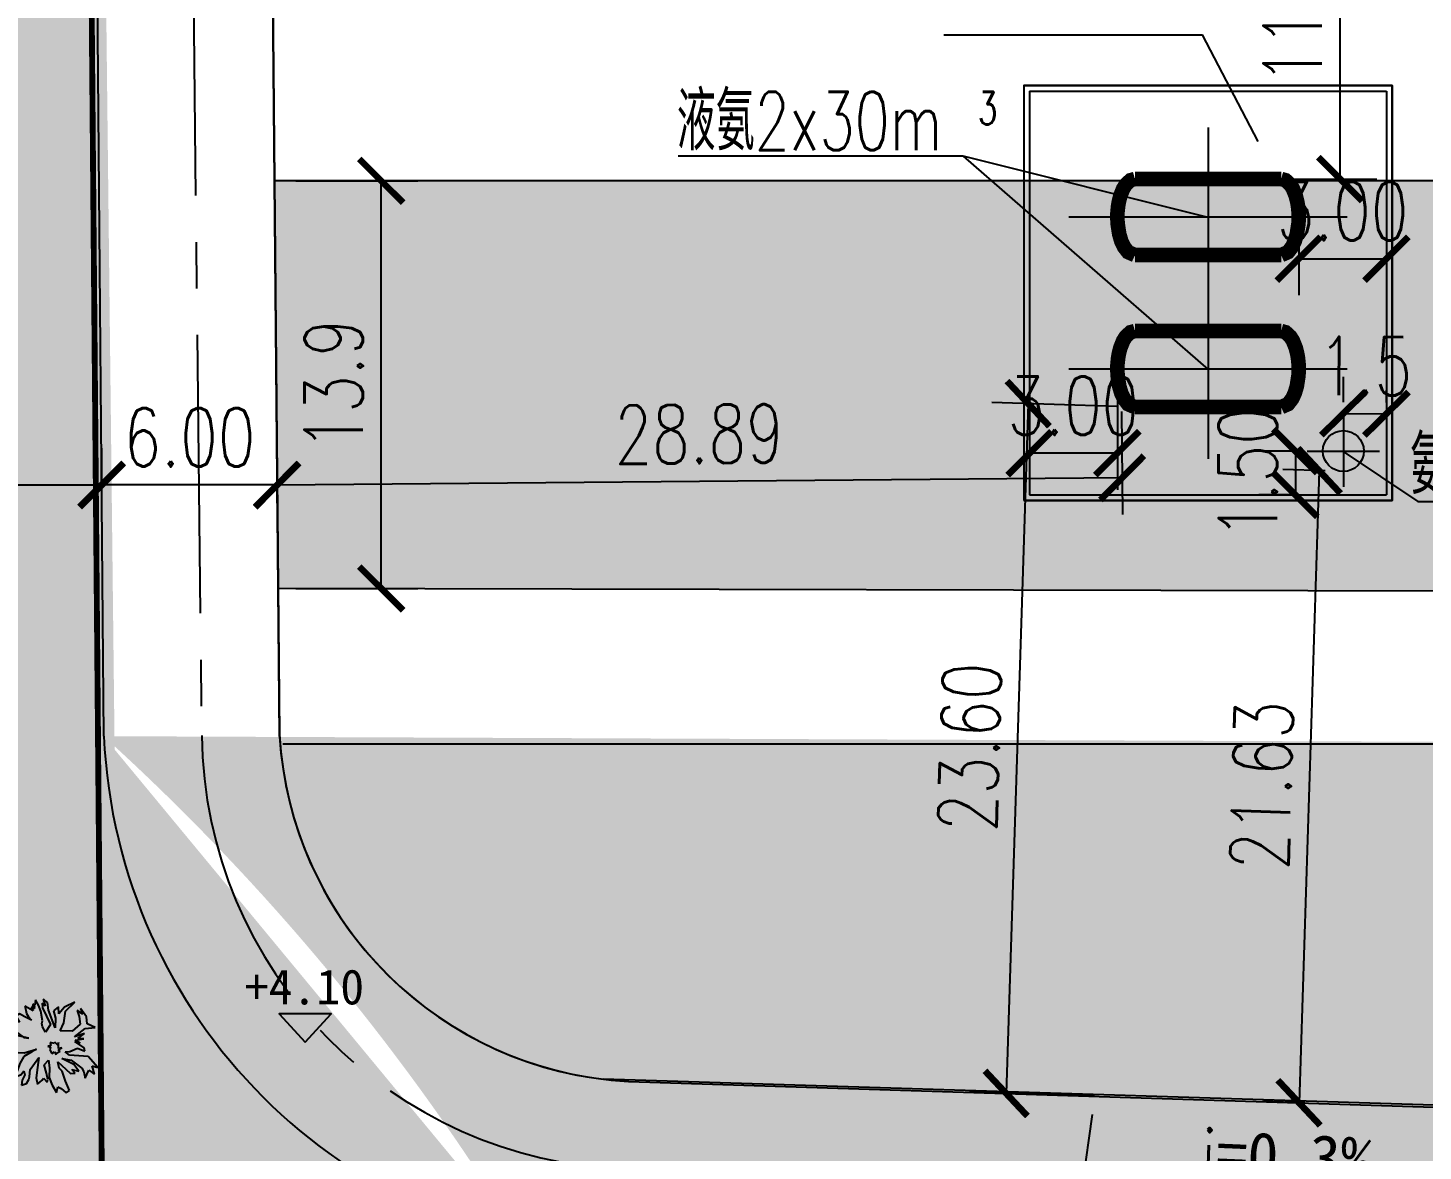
# Model space of a CAD drawing. Header units: millimetres. Extents: x 397874 to 6871063, y -8 to 5775840.
# Drawn here: x 429007.43 to 429055.12, y 2812743.51 to 2812781.92 of the extents above; entities that cross this region are included whole.
import ezdxf

# ---------------------------------------------------------------- set-up
doc = ezdxf.new("R2010")
doc.units = ezdxf.units.MM
doc.header["$LTSCALE"] = 1000
for name, pattern in [('CENTER2', [28.575, 19.05, -3.175, 3.175, -3.175]), ('CONTINOUS', [0]), ('DASH', [0.35, 0.25, -0.1])]:
    doc.linetypes.add(name, pattern=pattern)
for name, color, linetype in [('_TCH_MASK', 7, 'Continuous'), ('GRASST', 62, 'Continuous'), ('T1', 92, 'Continuous'), ('居民地线', 2, 'Continuous')]:
    doc.layers.add(name, color=color, linetype=linetype)
doc.styles.add('DIM', font='txt')
doc.styles.add('dxfs', font='txt.shx', dxfattribs={"width": 0.7, "bigfont": 'dxfs.shx'})
doc.styles.add('HZTXT', font='txt.shx', dxfattribs={"width": 0.75, "bigfont": 'hzdx.shx'})
doc.styles.get("Standard").update_dxf_attribs({"font": 'txt', "bigfont": 'hzdx.shx'})
doc.dimstyles.new('ISO-25', dxfattribs={"dimtxt": 2, "dimasz": 0.75, "dimexe": 1.25, "dimexo": 0.625, "dimtad": 1, "dimdec": 1, "dimdsep": 46, "dimtxsty": 'HZTXT', "dimblk": 'ARCHTICK', "dimcen": 2.5, "dimadec": 0, "dimazin": 0, "dimtfac": 1, "dimtdec": 1, "dimtmove": 0, "dimatfit": 3, "dimldrblk": 'ARCHTICK', "dimfxl": 1, "dimarcsym": 0})

# ---------------------------------------------------------------- blocks, each defined once
blk = doc.blocks.new('LV-5-1')
at = {"layer": 'T1', "color": 92, "linetype": 'Continuous'}
for p, q in [((-0.516, 1.342), (-0.547, 1.19)), ((-0.395, 1.25), (-0.516, 1.342)), ((-0.304, 1.098), (-0.395, 1.25)), ((-0.211, 1.372), (-0.242, 1.189)), ((-0.15, 1.311), (-0.211, 1.372)), ((0.062, 1.066), (-0.15, 1.311)), ((0.581, 1.248), (0.489, 1.156)), ((0.703, 1.247), (0.581, 1.248)), ((0.672, 1.034), (0.703, 1.247)), ((-0.731, 0.916), (-0.701, 0.733)), ((-0.548, 0.855), (-0.731, 0.916)), ((-0.305, 0.671), (-0.548, 0.855)), ((-0.547, 1.19), (-0.487, 1.068)), ((-0.487, 1.068), (-0.426, 1.007)), ((-0.426, 1.007), (-0.243, 0.884)), ((-0.182, 1.067), (-0.304, 1.098)), ((-0.243, 0.884), (-0.062, 0.487)), ((-0.242, 1.189), (-0.182, 1.067)), ((0.183, 0.852), (0.062, 1.066)), ((0.183, 0.578), (0.183, 0.852)), ((0.367, 0.943), (0.275, 0.791)), ((0.489, 1.156), (0.367, 0.943)), ((0.702, 0.973), (0.672, 1.034)), ((0.824, 1.064), (0.702, 0.973)), ((0.793, 0.698), (0.946, 1.003)), ((0.946, 1.094), (0.824, 1.064)), ((0.946, 1.003), (0.946, 1.094)), ((-1.22, 0.552), (-1.098, 0.43)), ((-0.976, 0.551), (-1.22, 0.552)), ((-1.098, 0.43), (-1.19, 0.369)), ((-0.732, 0.52), (-0.976, 0.551)), ((-0.671, 0.672), (-0.823, 0.642)), ((-0.823, 0.642), (-0.762, 0.581)), ((-0.762, 0.581), (-0.58, 0.52)), ((-0.489, 0.367), (-0.732, 0.52)), ((-0.701, 0.733), (-0.671, 0.672)), ((-0.58, 0.52), (-0.336, 0.458)), ((-0.336, 0.458), (-0.276, 0.275)), ((-0.062, 0.487), (-0.305, 0.671)), ((0.275, 0.791), (0.182, 0.426)), ((0.182, 0.426), (0.183, 0.578)), ((0.578, 0.455), (0.793, 0.698)), ((0.67, 0.577), (0.578, 0.455)), ((0.884, 0.667), (0.67, 0.577)), ((1.006, 0.698), (0.884, 0.667)), ((1.25, 0.697), (1.006, 0.698)), ((1.127, 0.453), (1.188, 0.545)), ((1.31, 0.453), (1.127, 0.453)), ((1.188, 0.545), (1.28, 0.636)), ((1.28, 0.636), (1.25, 0.697)), ((1.34, 0.453), (1.31, 0.453)), ((1.34, 0.331), (1.34, 0.453)), ((-1.19, 0.369), (-1.373, 0.309)), ((-1.373, 0.309), (-1.373, 0.187)), ((-1.373, 0.187), (-1.068, 0.155)), ((-1.068, 0.155), (-0.764, 0.093)), ((-0.764, 0.093), (-0.642, 0.123)), ((-0.459, 0.062), (-0.764, -0.029)), ((-0.642, 0.123), (-0.459, 0.062)), ((-0.276, 0.275), (-0.489, 0.367)), ((-0.246, 0), (-0.216, -0.03)), ((-0.154, 0), (-0.246, 0)), ((-0.154, 0.092), (-0.154, 0)), ((-0.032, 0.091), (-0.154, 0.092)), ((0.028, 0.03), (-0.032, 0.091)), ((0.09, 0.091), (0.028, 0.03)), ((0.059, -0.001), (0.09, 0.091)), ((1.004, 0.118), (1.187, 0.24)), ((1.126, 0.149), (1.004, 0.118)), ((1.248, 0.148), (1.126, 0.149)), ((1.187, 0.24), (1.34, 0.331)), ((1.217, -0.065), (1.461, 0.087)), ((1.339, 0.117), (1.248, 0.148)), ((1.461, 0.087), (1.339, 0.117)), ((-1.283, -0.393), (-1.132, -0.607)), ((-1.101, -0.454), (-1.283, -0.393)), ((-0.947, -0.089), (-1.009, -0.211)), ((-0.856, -0.181), (-1.009, -0.333)), ((-1.009, -0.211), (-0.856, -0.181)), ((-1.009, -0.333), (-0.765, -0.303)), ((-0.613, -0.303), (-0.979, -0.455)), ((-0.764, -0.029), (-0.947, -0.089)), ((-0.766, -0.791), (-0.46, -0.334)), ((-0.765, -0.303), (-0.429, -0.091)), ((-0.429, -0.091), (-0.613, -0.303)), ((-0.46, -0.334), (-0.308, -0.274)), ((-0.369, -0.396), (-0.4, -0.639)), ((-0.308, -0.274), (-0.369, -0.396)), ((-0.216, -0.03), (-0.216, -0.152)), ((-0.216, -0.152), (-0.155, -0.122)), ((-0.155, -0.122), (-0.155, -0.244)), ((-0.155, -0.244), (-0.124, -0.152)), ((-0.124, -0.152), (0.028, -0.244)), ((-0.033, -0.183), (0.089, -0.153)), ((0.028, -0.244), (-0.033, -0.183)), ((0.15, -0.031), (0.059, -0.001)), ((0.059, -0.123), (0.15, -0.031)), ((0.089, -0.153), (0.059, -0.123)), ((0.454, -0.368), (1.002, -0.461)), ((0.697, -0.521), (0.454, -0.368)), ((0.607, -0.307), (0.485, -0.063)), ((0.485, -0.063), (0.668, -0.063)), ((1.155, -0.339), (0.607, -0.307)), ((0.668, -0.063), (0.76, -0.094)), ((0.76, -0.094), (0.82, -0.155)), ((0.82, -0.155), (1.094, -0.248)), ((1.094, -0.248), (1.277, -0.279)), ((1.277, -0.401), (1.155, -0.339)), ((1.155, -0.431), (1.277, -0.401)), ((1.339, -0.065), (1.217, -0.065)), ((1.247, -0.126), (1.339, -0.065)), ((1.369, -0.127), (1.247, -0.126)), ((1.277, -0.279), (1.46, -0.279)), ((1.278, -0.157), (1.369, -0.127)), ((1.4, -0.157), (1.278, -0.157)), ((1.338, -0.187), (1.4, -0.157)), ((1.46, -0.279), (1.338, -0.187)), ((-1.132, -0.607), (-1.315, -0.697)), ((-1.315, -0.697), (-1.071, -0.759)), ((-1.071, -0.759), (-1.193, -0.881)), ((-1.193, -0.881), (-0.766, -0.791)), ((-0.979, -0.455), (-1.101, -0.454)), ((-0.4, -0.639), (-0.584, -0.791)), ((-0.584, -0.791), (-0.492, -0.822)), ((-0.492, -0.822), (-0.187, -0.67)), ((-0.187, -0.67), (-0.309, -0.792)), ((-0.309, -0.792), (-0.157, -0.701)), ((-0.157, -0.701), (-0.249, -0.945)), ((-0.249, -0.945), (-0.157, -0.792)), ((-0.157, -0.792), (-0.127, -1.036)), ((-0.127, -1.036), (-0.065, -0.732)), ((-0.065, -0.732), (-0.006, -1.128)), ((0.118, -0.763), (0.301, -0.459)), ((0.178, -1.068), (0.118, -0.763)), ((0.301, -0.459), (0.453, -0.672)), ((0.453, -0.672), (0.727, -0.887)), ((0.911, -0.582), (0.697, -0.521)), ((0.758, -0.673), (0.94, -0.765)), ((0.849, -0.917), (0.758, -0.673)), ((0.94, -0.765), (0.911, -0.582)), ((1.002, -0.461), (1.215, -0.553)), ((1.368, -0.492), (1.155, -0.431)), ((1.215, -0.553), (1.368, -0.492)), ((-0.006, -1.128), (-0.128, -1.402)), ((0.391, -1.16), (0.178, -1.068)), ((0.39, -1.282), (0.573, -1.191)), ((0.573, -1.191), (0.391, -1.16)), ((0.727, -0.887), (0.817, -1.253)), ((0.817, -1.253), (0.849, -0.917)), ((-0.128, -1.402), (0.086, -1.25)), ((0.086, -1.25), (0.268, -1.342)), ((0.268, -1.342), (0.573, -1.313)), ((0.573, -1.313), (0.39, -1.282))]:
    blk.add_line(p, q, dxfattribs=at)
at = {"layer": 'T1', "color": 92, "linetype": 'Continuous', "style": 'DIM', "flags": 1}
for tag in ['XVALUE', 'YVALUE']:
    blk.add_attdef(tag, (0.028, 0.03), '', height=0.00002, rotation=359.8254, dxfattribs=at)
blk = doc.blocks.new('_ArchTick')
at = {"color": 0, "linetype": 'ByBlock', "const_width": 0.15}
blk.add_lwpolyline([(-0.5, -0.5), (0.5, 0.5)], dxfattribs=at)
blk = doc.blocks.new('*D695')
at = {"color": 0, "linetype": 'CONTINOUS', "lineweight": -2, "transparency": 16777216}
for p, q in [((429050.873, 2812776.3), (429050.873, 2812772.78)), ((429053.872, 2812776.3), (429053.872, 2812772.78)), ((429050.873, 2812774.03), (429053.872, 2812774.03))]:
    blk.add_line(p, q, dxfattribs=at)
at = {"layer": 'Defpoints', "color": 0, "linetype": 'CONTINOUS', "transparency": 16777216}
for p in [(429050.873, 2812776.925), (429053.872, 2812776.925), (429053.872, 2812774.03)]:
    blk.add_point(p, dxfattribs=at)
at = {"color": 0, "linetype": 'CONTINOUS', "lineweight": -2, "transparency": 16777216, "xscale": 1.5, "yscale": 1.5, "zscale": 1.5, "rotation": 180}
blk.add_blockref('_ArchTick', (429050.873, 2812774.03), dxfattribs=at)
at = {"color": 0, "linetype": 'CONTINOUS', "lineweight": -2, "transparency": 16777216, "xscale": 1.5, "yscale": 1.5, "zscale": 1.5}
blk.add_blockref('_ArchTick', (429053.872, 2812774.03), dxfattribs=at)
at = {"color": 0, "linetype": 'CONTINOUS', "transparency": 16777216, "insert": (429052.372, 2812775.655), "char_height": 2, "attachment_point": 5, "style": 'HZTXT'}
blk.add_mtext('3.00', dxfattribs=at)
blk = doc.blocks.new('_None')
blk = doc.blocks.new('*D704')
at = {"color": 0, "linetype": 'CONTINOUS', "lineweight": -2, "transparency": 16777216}
for p, q in [((429041.672, 2812769.63), (429041.672, 2812766.128)), ((429044.673, 2812769.63), (429044.673, 2812766.128)), ((429044.673, 2812767.378), (429041.672, 2812767.378))]:
    blk.add_line(p, q, dxfattribs=at)
at = {"layer": 'Defpoints', "color": 0, "linetype": 'CONTINOUS', "transparency": 16777216}
for p in [(429041.672, 2812770.255), (429044.673, 2812770.255), (429041.672, 2812767.378)]:
    blk.add_point(p, dxfattribs=at)
at = {"color": 0, "linetype": 'CONTINOUS', "lineweight": -2, "transparency": 16777216, "xscale": 1.5, "yscale": 1.5, "zscale": 1.5, "rotation": 180}
blk.add_blockref('_ArchTick', (429041.672, 2812767.378), dxfattribs=at)
at = {"color": 0, "linetype": 'CONTINOUS', "lineweight": -2, "transparency": 16777216, "xscale": 1.5, "yscale": 1.5, "zscale": 1.5}
blk.add_blockref('_ArchTick', (429044.673, 2812767.378), dxfattribs=at)
at = {"color": 0, "linetype": 'CONTINOUS', "transparency": 16777216, "insert": (429043.172, 2812769.003), "char_height": 2, "attachment_point": 5, "style": 'HZTXT'}
blk.add_mtext('3.00', dxfattribs=at)
blk = doc.blocks.new('*D662')
at = {"color": 0, "linetype": 'CONTINOUS', "lineweight": -2, "transparency": 16777216}
for p, q in [((429049.43, 2812787.754), (429053.543, 2812787.754)), ((429052.293, 2812776.755), (429052.293, 2812787.754)), ((429049.43, 2812776.755), (429053.543, 2812776.755))]:
    blk.add_line(p, q, dxfattribs=at)
at = {"layer": 'Defpoints', "color": 0, "linetype": 'CONTINOUS', "transparency": 16777216}
for p in [(429048.805, 2812787.754), (429052.293, 2812787.754), (429048.805, 2812776.755)]:
    blk.add_point(p, dxfattribs=at)
at = {"color": 0, "linetype": 'CONTINOUS', "lineweight": -2, "transparency": 16777216, "xscale": 1.5, "yscale": 1.5, "zscale": 1.5}
for p, rotation in [((429052.293, 2812787.754), 90), ((429052.293, 2812776.755), 270)]:
    blk.add_blockref('_ArchTick', p, dxfattribs=dict(at, rotation=rotation))
at = {"color": 0, "linetype": 'CONTINOUS', "transparency": 16777216, "insert": (429050.668, 2812782.254), "char_height": 2, "attachment_point": 5, "rotation": 90, "style": 'HZTXT'}
blk.add_mtext('11.0', dxfattribs=at)
blk = doc.blocks.new('*D668')
at = {"color": 0, "linetype": 'CONTINOUS', "lineweight": -2, "transparency": 16777216}
for p, q in [((429009.957, 2812765.67), (429009.957, 2812767.545)), ((429015.957, 2812765.67), (429015.957, 2812767.545)), ((429015.957, 2812766.295), (429009.957, 2812766.295))]:
    blk.add_line(p, q, dxfattribs=at)
at = {"layer": 'Defpoints', "color": 0, "linetype": 'CONTINOUS', "transparency": 16777216}
for p in [(429009.957, 2812766.295), (429009.957, 2812765.045), (429015.957, 2812765.045)]:
    blk.add_point(p, dxfattribs=at)
at = {"color": 0, "linetype": 'CONTINOUS', "lineweight": -2, "transparency": 16777216, "xscale": 1.5, "yscale": 1.5, "zscale": 1.5, "rotation": 180}
blk.add_blockref('_ArchTick', (429009.957, 2812766.295), dxfattribs=at)
at = {"color": 0, "linetype": 'CONTINOUS', "lineweight": -2, "transparency": 16777216, "xscale": 1.5, "yscale": 1.5, "zscale": 1.5}
blk.add_blockref('_ArchTick', (429015.957, 2812766.295), dxfattribs=at)
at = {"color": 0, "linetype": 'CONTINOUS', "transparency": 16777216, "insert": (429012.957, 2812767.92), "char_height": 2, "attachment_point": 5, "style": 'HZTXT'}
blk.add_mtext('6.00', dxfattribs=at)
blk = doc.blocks.new('*D669')
at = {"color": 0, "linetype": 'CONTINOUS', "lineweight": -2, "transparency": 16777216}
for p, q in [((428994.453, 2812766.299), (428994.453, 2812767.535)), ((429009.951, 2812766.294), (429009.952, 2812767.531)), ((429009.951, 2812766.281), (428994.453, 2812766.285))]:
    blk.add_line(p, q, dxfattribs=at)
at = {"layer": 'Defpoints', "color": 0, "linetype": 'CONTINOUS', "transparency": 16777216}
for p in [(428994.453, 2812766.285), (428994.453, 2812765.674), (429009.951, 2812765.669)]:
    blk.add_point(p, dxfattribs=at)
at = {"color": 0, "linetype": 'CONTINOUS', "lineweight": -2, "transparency": 16777216, "xscale": 1.5, "yscale": 1.5, "zscale": 1.5}
for p, rotation in [((428994.453, 2812766.285), 179.9845477644681), ((429009.951, 2812766.281), 359.9845477644682)]:
    blk.add_blockref('_ArchTick', p, dxfattribs=dict(at, rotation=rotation))
at = {"color": 0, "linetype": 'CONTINOUS', "transparency": 16777216, "insert": (429002.203, 2812767.908), "char_height": 2, "attachment_point": 5, "rotation": 359.9845, "style": 'HZTXT'}
blk.add_mtext('15.50', dxfattribs=at)
blk = doc.blocks.new('*D698')
at = {"color": 0, "linetype": 'CONTINOUS', "lineweight": -2, "transparency": 16777216}
for p, q in [((429050.807, 2812767.45), (429049.507, 2812767.45)), ((429050.757, 2812767.45), (429050.757, 2812765.955)), ((429050.807, 2812765.955), (429049.507, 2812765.955))]:
    blk.add_line(p, q, dxfattribs=at)
at = {"layer": 'Defpoints', "color": 0, "linetype": 'CONTINOUS', "transparency": 16777216}
for p in [(429051.432, 2812767.45), (429050.757, 2812765.955), (429051.432, 2812765.955)]:
    blk.add_point(p, dxfattribs=at)
at = {"color": 0, "linetype": 'CONTINOUS', "lineweight": -2, "transparency": 16777216, "xscale": 1.5, "yscale": 1.5, "zscale": 1.5}
for p, rotation in [((429050.757, 2812767.45), 90), ((429050.757, 2812765.955), 270)]:
    blk.add_blockref('_ArchTick', p, dxfattribs=dict(at, rotation=rotation))
at = {"color": 0, "linetype": 'CONTINOUS', "transparency": 16777216, "insert": (429049.132, 2812766.703), "char_height": 2, "attachment_point": 5, "rotation": 90, "style": 'HZTXT'}
blk.add_mtext('1.50', dxfattribs=at)
blk = doc.blocks.new('*D699')
at = {"color": 0, "linetype": 'CONTINOUS', "lineweight": -2, "transparency": 16777216}
for p, q in [((429052.402, 2812769.126), (429052.408, 2812769.988)), ((429053.876, 2812769.116), (429053.882, 2812769.978)), ((429052.4, 2812768.738), (429053.873, 2812768.728))]:
    blk.add_line(p, q, dxfattribs=at)
at = {"layer": 'Defpoints', "color": 0, "linetype": 'CONTINOUS', "transparency": 16777216}
for p in [(429053.873, 2812768.728), (429052.398, 2812768.501), (429053.872, 2812768.491)]:
    blk.add_point(p, dxfattribs=at)
at = {"color": 0, "linetype": 'CONTINOUS', "lineweight": -2, "transparency": 16777216, "xscale": 1.5, "yscale": 1.5, "zscale": 1.5}
for p, rotation in [((429052.4, 2812768.738), 179.6150760810451), ((429053.873, 2812768.728), 359.6150760810451)]:
    blk.add_blockref('_ArchTick', p, dxfattribs=dict(at, rotation=rotation))
at = {"color": 0, "linetype": 'CONTINOUS', "transparency": 16777216, "insert": (429053.147, 2812770.358), "char_height": 2, "attachment_point": 5, "rotation": 359.6151, "style": 'HZTXT'}
blk.add_mtext('1.5', dxfattribs=at)
blk = doc.blocks.new('*D701')
at = {"color": 0, "linetype": 'CONTINOUS', "lineweight": -2, "transparency": 16777216}
for p, q in [((429051.774, 2812766.77), (429050.325, 2812766.816)), ((429051.575, 2812766.776), (429050.884, 2812745.16)), ((429051.083, 2812745.154), (429049.635, 2812745.2))]:
    blk.add_line(p, q, dxfattribs=at)
at = {"layer": 'Defpoints', "color": 0, "linetype": 'CONTINOUS', "transparency": 16777216}
for p in [(429052.398, 2812766.75), (429050.884, 2812745.16), (429051.707, 2812745.134)]:
    blk.add_point(p, dxfattribs=at)
at = {"color": 0, "linetype": 'CONTINOUS', "lineweight": -2, "transparency": 16777216, "xscale": 1.5, "yscale": 1.5, "zscale": 1.5}
for p, rotation in [((429051.575, 2812766.776), 88.16982885336978), ((429050.884, 2812745.16), 268.1698288533697)]:
    blk.add_blockref('_ArchTick', p, dxfattribs=dict(at, rotation=rotation))
at = {"color": 0, "linetype": 'CONTINOUS', "transparency": 16777216, "insert": (429049.605, 2812756.02), "char_height": 2, "attachment_point": 5, "rotation": 88.1698, "style": 'HZTXT'}
blk.add_mtext('21.63', dxfattribs=at)
blk = doc.blocks.new('*D711')
at = {"color": 0, "linetype": 'CONTINOUS', "lineweight": -2, "transparency": 16777216}
for p, q in [((429044.648, 2812768.975), (429040.378, 2812769.111)), ((429041.627, 2812769.072), (429040.873, 2812745.48)), ((429043.894, 2812745.384), (429039.624, 2812745.52))]:
    blk.add_line(p, q, dxfattribs=at)
at = {"layer": 'Defpoints', "color": 0, "linetype": 'CONTINOUS', "transparency": 16777216}
for p in [(429045.273, 2812768.955), (429040.873, 2812745.48), (429044.519, 2812745.364)]:
    blk.add_point(p, dxfattribs=at)
at = {"color": 0, "linetype": 'CONTINOUS', "lineweight": -2, "transparency": 16777216, "xscale": 1.5, "yscale": 1.5, "zscale": 1.5}
for p, rotation in [((429041.627, 2812769.072), 88.16982885351078), ((429040.873, 2812745.48), 268.1698288535108)]:
    blk.add_blockref('_ArchTick', p, dxfattribs=dict(at, rotation=rotation))
at = {"color": 0, "linetype": 'CONTINOUS', "transparency": 16777216, "insert": (429039.626, 2812757.328), "char_height": 2, "attachment_point": 5, "rotation": 88.1698, "style": 'HZTXT'}
blk.add_mtext('23.60', dxfattribs=at)
blk = doc.blocks.new('*D712')
at = {"color": 0, "linetype": 'CONTINOUS', "lineweight": -2, "transparency": 16777216}
for p, q in [((429043.81, 2812744.765), (429043.31, 2812741.151)), ((429043.482, 2812742.389), (429085.438, 2812736.581)), ((429085.766, 2812738.956), (429085.266, 2812735.343))]:
    blk.add_line(p, q, dxfattribs=at)
at = {"layer": 'Defpoints', "color": 0, "linetype": 'CONTINOUS', "transparency": 16777216}
for p in [(429043.896, 2812745.384), (429085.852, 2812739.575), (429085.438, 2812736.581)]:
    blk.add_point(p, dxfattribs=at)
at = {"color": 0, "linetype": 'CONTINOUS', "lineweight": -2, "transparency": 16777216, "xscale": 1.5, "yscale": 1.5, "zscale": 1.5}
for p, rotation in [((429043.482, 2812742.389), 172.1179273552615), ((429085.438, 2812736.581), 352.1179273552614)]:
    blk.add_blockref('_ArchTick', p, dxfattribs=dict(at, rotation=rotation))
at = {"color": 0, "linetype": 'CONTINOUS', "transparency": 16777216, "insert": (429064.682, 2812741.095), "char_height": 2, "attachment_point": 5, "rotation": 352.1179, "style": 'HZTXT'}
blk.add_mtext('42.36', dxfattribs=at)
blk = doc.blocks.new('*D718')
at = {"color": 0, "linetype": 'CONTINOUS', "lineweight": -2, "transparency": 16777216}
for p, q in [((429015.926, 2812768.551), (429015.957, 2812765.034)), ((429044.816, 2812768.802), (429044.846, 2812765.284)), ((429044.836, 2812766.534), (429015.946, 2812766.284))]:
    blk.add_line(p, q, dxfattribs=at)
at = {"layer": 'Defpoints', "color": 0, "linetype": 'CONTINOUS', "transparency": 16777216}
for p in [(429015.921, 2812769.176), (429044.81, 2812769.427), (429015.946, 2812766.284)]:
    blk.add_point(p, dxfattribs=at)
at = {"color": 0, "linetype": 'CONTINOUS', "lineweight": -2, "transparency": 16777216, "xscale": 1.5, "yscale": 1.5, "zscale": 1.5}
for p, rotation in [((429015.946, 2812766.284), 180.4965858880416), ((429044.836, 2812766.534), 0.4965858880415741)]:
    blk.add_blockref('_ArchTick', p, dxfattribs=dict(at, rotation=rotation))
at = {"color": 0, "linetype": 'CONTINOUS', "transparency": 16777216, "insert": (429030.377, 2812768.034), "char_height": 2, "attachment_point": 5, "rotation": 0.4966, "style": 'HZTXT'}
blk.add_mtext('28.89', dxfattribs=at)
blk = doc.blocks.new('*D911')
at = {"color": 0, "linetype": 'CONTINOUS', "lineweight": -2, "transparency": 16777216}
for p, q in [((429016.587, 2812776.694), (429020.759, 2812776.694)), ((429019.509, 2812762.751), (429019.509, 2812776.694)), ((429016.587, 2812762.751), (429020.759, 2812762.751))]:
    blk.add_line(p, q, dxfattribs=at)
at = {"layer": 'Defpoints', "color": 0, "linetype": 'CONTINOUS', "transparency": 16777216}
for p in [(429015.962, 2812776.694), (429019.509, 2812776.694), (429015.962, 2812762.751)]:
    blk.add_point(p, dxfattribs=at)
at = {"color": 0, "linetype": 'CONTINOUS', "lineweight": -2, "transparency": 16777216, "xscale": 1.5, "yscale": 1.5, "zscale": 1.5}
for p, rotation in [((429019.509, 2812776.694), 90), ((429019.509, 2812762.751), 270)]:
    blk.add_blockref('_ArchTick', p, dxfattribs=dict(at, rotation=rotation))
at = {"color": 0, "linetype": 'CONTINOUS', "transparency": 16777216, "insert": (429017.884, 2812769.722), "char_height": 2, "attachment_point": 5, "rotation": 90, "style": 'HZTXT'}
blk.add_mtext('13.9', dxfattribs=at)

msp = doc.modelspace()

# ---------------------------------------------------------------- hatches: boundary and pattern name
at = {"linetype": 'CONTINOUS'}
h = msp.add_hatch(dxfattribs=at)
h.set_pattern_fill('GRASS', color=3, scale=0.054, style=0)
h.set_pattern_definition([(90, (428986.6436, 2812723.6871), (-0.969867, 0.969867), [0.257175, -1.682559]), (45, (428986.6436, 2812723.6871), (-0.9698677, 0.9698677), [0.257175, -1.114425]), (135, (428986.6436, 2812723.6871), (-0.9698677, -0.9698677), [0.257175, -1.114425])])
edge = h.paths.add_edge_path()
edge.add_line((428996.534, 2812984.894), (429007.751, 2812986.572))
edge.add_arc((428245.5, 2812967.568), 762.487, 0.233679, 1.428202, ccw=False)
edge.add_line((429007.981, 2812970.678), (429010.393, 2812757.703))
edge.add_arc((429028.392, 2812757.891), 18, 180.5985, 268.1597)
edge.add_line((429027.814, 2812739.9), (429168.81, 2812735.37))
edge.add_arc((429182.64, 2812620.562), 115.638, 87.64632, 96.86841, ccw=False)
edge.add_line((429187.389, 2812736.102), (429187.391, 2812858.041))
edge.add_arc((425829.037, 2812780.795), 3359.242, 1.317645, 1.469012)
edge.add_line((429187.175, 2812866.913), (429187.032, 2812877.852))
edge.add_line((429187.032, 2812877.852), (429191.391, 2812878.102))
edge.add_line((429191.391, 2812878.102), (429191.395, 2812730.731))
edge.add_line((429191.395, 2812730.731), (429255.258, 2812727.933))
edge.add_line((429255.258, 2812727.933), (429255.258, 2812723.687))
edge.add_line((429255.258, 2812723.687), (429168.385, 2812728.376))
edge.add_line((429168.385, 2812728.376), (429129.36, 2812730.11))
edge.add_line((429129.36, 2812730.11), (429091.518, 2812731.731))
edge.add_line((429091.518, 2812731.731), (429068.655, 2812732.74))
edge.add_line((429068.655, 2812732.74), (428995.964, 2812736.193))
edge.add_arc((428996.365, 2812744.639), 8.455, 181.2844, 267.2807, ccw=False)
edge.add_line((428987.912, 2812744.449), (428988.493, 2812805.44))
edge.add_line((428988.493, 2812805.44), (428987.758, 2812883.63))
edge.add_line((428987.758, 2812883.63), (428987.248, 2812934.771))
edge.add_line((428987.248, 2812934.771), (428986.762, 2812983.747))
edge.add_line((428986.762, 2812983.747), (428996.534, 2812984.894))
h = msp.add_hatch(color=256, dxfattribs=at)
h.dxf.hatch_style = 1
h.paths.add_polyline_path([(429017.796, 2812748.207), (429016.024, 2812748.207), (429016.91, 2812747.229)])
at = {"layer": 'GRASST'}
h = msp.add_hatch(dxfattribs=at)
h.set_pattern_fill('GRASS', color=256, scale=0.685569, angle=-100.512, style=0)
h.set_pattern_definition([(349.48798, (428814.32374, 2812641.67873), (0.56507695, 0.3881921), [0.1285442, -0.840997]), (304.48798, (428814.32374, 2812641.6787), (0.565077, 0.3881921), [0.1285442, -0.557025]), (34.48798, (428814.32374, 2812641.6787), (-0.3881921, 0.565077), [0.1285442, -0.557025])])
edge = h.paths.add_edge_path()
edge.add_line((429015.293, 2812841.754), (429015.284, 2812842.798))
edge.add_line((429024.031, 2812843.519), (429037.386, 2812841.754))
edge.add_line((429037.386, 2812841.754), (429024.031, 2812843.519))
edge.add_line((429024.031, 2812843.519), (429015.261, 2812845.292))
edge = h.paths.add_edge_path(flags=16)
edge.add_arc((429026.34, 2595507.449), 217334.306, 89.99708791, 90.00291209, ccw=False)
edge.add_arc((429026.34, 2812812.722), 31.063, 69.1697, 110.8303)
h = msp.add_hatch(dxfattribs=at)
h.set_pattern_fill('GRASS', color=256, scale=0.685569, angle=0.0002, style=0)
h.set_pattern_definition([(90.0002, (429243.7389, 2812632.8022), (-0.4847723, 0.4847689), [0.1285442, -0.840997]), (45.0002, (429243.7389, 2812632.8022), (-0.4847723, 0.4847689), [0.1285442, -0.557025]), (135.0002, (429243.7389, 2812632.8022), (-0.4847689, -0.4847723), [0.1285442, -0.557025])])
h.paths.add_polyline_path([(429049.857, 2812782.575), (429015.816, 2812782.429), (429015.622, 2812804.467), (429049.829, 2812804.664)])
edge = h.paths.add_edge_path()
edge.add_arc((436484.929, 2812853.439), 7469.45, 180.4649043, 180.5447044)
edge.add_arc((429059.102, 2812788.012), 43.644, 173.6598, 187.3498, ccw=False)
h = msp.add_hatch(dxfattribs=at)
h.set_pattern_fill('GRASS', color=256, scale=0.685569, angle=0.0002, style=0)
h.set_pattern_definition([(90.0002, (429286.80284, 2812630.2953), (-0.4847723, 0.4847689), [0.1285442, -0.840997]), (45.0002, (429286.80284, 2812630.2953), (-0.4847723, 0.4847689), [0.1285442, -0.557025]), (135.0002, (429286.80284, 2812630.2953), (-0.4847689, -0.4847723), [0.1285442, -0.557025])])
h.paths.add_polyline_path([(429015.962, 2812762.751), (429066.189, 2812762.654), (429066.189, 2812776.694), (429015.864, 2812776.694)])
edge = h.paths.add_edge_path()
edge.add_arc((429027.663, 2812792.11), 8.226, 51.1356, 130.723)
edge.add_arc((429027.432, 2812806.31), 9.478, 237.1853, 304.6733)
h = msp.add_hatch(dxfattribs=at)
h.set_pattern_fill('GRASS', color=256, scale=0.685569, angle=0.0002, style=0)
h.set_pattern_definition([(90.0002, (429259.7173, 2812585.98553), (-0.4847723, 0.4847689), [0.1285442, -0.840997]), (45.0002, (429259.7173, 2812585.9855), (-0.4847723, 0.4847689), [0.1285442, -0.557025]), (135.0002, (429259.7173, 2812585.9855), (-0.4847689, -0.4847723), [0.1285442, -0.557025])])
edge = h.paths.add_edge_path()
edge.add_line((429024.335, 2812740.389), (429024.335, 2812740.389))
edge.add_line((429010.02, 2812757.699), (429024.335, 2812740.389))
edge.add_line((429024.335, 2812740.389), (429073.001, 2812757.433))
edge.add_line((429073.001, 2812757.433), (429010.02, 2812757.699))
edge = h.paths.add_edge_path()
edge.add_arc((429028.709, 2812758.58), 18.709, 182.6966, 256.4811)
edge.add_arc((428956.969, 2812699.255), 78.931, 31.40847, 47.76926)
h = msp.add_hatch(dxfattribs=at)
h.set_pattern_fill('GRASS', color=256, scale=0.685569, angle=0.0002, style=0)
h.set_pattern_definition([(90.0002, (429311.5612, 2812585.70824), (-0.4847723, 0.4847689), [0.1285442, -0.840997]), (45.0002, (429311.5612, 2812585.70824), (-0.4847723, 0.4847689), [0.1285442, -0.557025]), (135.0002, (429311.5612, 2812585.70824), (-0.4847689, -0.4847723), [0.1285442, -0.557025])])
h.paths.add_polyline_path([(429072.968, 2812740.133), (429073.023, 2812757.433), (429073.023, 2812757.433), (429023.585, 2812740.585)])
edge = h.paths.add_edge_path()
edge.add_arc((429072.489, 2812749.488), 9.367, 132.2616, 272.9304)
edge.add_arc((429072.489, 2812749.488), 9.367, 132.2616, 272.9304, ccw=False)

# ---------------------------------------------------------------- linework, layer by layer
at = {"color": 1, "linetype": 'CENTER2', "ltscale": 0.0005}
msp.add_line((429010.859, 2812985.726), (429013.368, 2812757.726), dxfattribs=at)
at = {"color": 3, "linetype": 'CONTINOUS'}
for p, q in [((429016.034, 2812757.689), (429015.267, 2812844.722)), ((429038.738, 2812781.693), (429047.582, 2812781.693)), ((429049.482, 2812778.037), (429047.582, 2812781.693)), ((429039.399, 2812777.54), (429029.661, 2812777.54)), ((429047.773, 2812775.445), (429039.399, 2812777.54)), ((429039.399, 2812777.54), (429047.773, 2812770.245)), ((429052.398, 2812768.678), (429052.398, 2812766.223)), ((429051.163, 2812767.45), (429053.633, 2812767.45)), ((429052.397, 2812767.44), (429054.944, 2812765.721)), ((429054.944, 2812765.721), (429062.496, 2812765.721)), ((429056.756, 2812745.041), (429027.095, 2812745.968))]:
    msp.add_line(p, q, dxfattribs=at)
at = {"color": 0, "linetype": 'CONTINOUS'}
for p, q in [((429041.472, 2812779.955), (429054.072, 2812779.955)), ((429041.472, 2812779.955), (429041.472, 2812765.755)), ((429041.672, 2812779.755), (429053.872, 2812779.755)), ((429041.672, 2812779.755), (429041.672, 2812765.955)), ((429053.872, 2812779.755), (429053.872, 2812765.955)), ((429054.072, 2812779.955), (429054.072, 2812765.755)), ((429054.072, 2812765.755), (429041.472, 2812765.755)), ((429041.672, 2812765.955), (429053.872, 2812765.955))]:
    msp.add_line(p, q, dxfattribs=at)
at = {"color": 1, "linetype": 'CENTER2', "ltscale": 0.1}
for p, q in [((429047.773, 2812778.521), (429047.773, 2812772.389)), ((429052.527, 2812775.455), (429043.019, 2812775.455)), ((429047.773, 2812773.321), (429047.773, 2812767.189)), ((429052.527, 2812770.255), (429043.019, 2812770.255))]:
    msp.add_line(p, q, dxfattribs=at)
at = {"color": 6, "linetype": 'CONTINOUS'}
for p, q in [((429079.072, 2812776.694), (429015.864, 2812776.694)), ((429067.875, 2812762.631), (429015.962, 2812762.751)), ((429079.072, 2812757.434), (429016.143, 2812757.428))]:
    msp.add_line(p, q, dxfattribs=at)
at = {"color": 3, "linetype": 'DASH', "ltscale": 0.02, "const_width": 0.2}
msp.add_lwpolyline([(429007.843, 2812986.572), (429009.982, 2812740.152)], dxfattribs=at)
at = {"color": 0, "linetype": 'CONTINOUS'}
msp.add_lwpolyline([(429041.472, 2812765.755), (429054.072, 2812765.755), (429054.072, 2812779.955), (429041.472, 2812779.955), (429041.472, 2812765.755)], dxfattribs=at)
at = {"color": 0}
msp.add_lwpolyline([(429016.91, 2812747.229), (429017.796, 2812748.207), (429016.024, 2812748.207)], close=True, dxfattribs=at)
at = {"color": 3, "linetype": 'CONTINOUS'}
msp.add_circle((429052.398, 2812767.45), 0.7, dxfattribs=at)
at = {"color": 1, "linetype": 'CENTER2', "ltscale": 0.0005}
msp.add_arc((429028.377, 2812757.891), 15, 180.6307, 268.1597, dxfattribs=at)
at = {"color": 3, "linetype": 'CONTINOUS'}
msp.add_arc((429028.615, 2812758.482), 12.606, 183.6077, 263.0746, dxfattribs=at)
for centre in [(429050.273, 2812775.455), (429050.273, 2812770.255)]:
    msp.add_ellipse(centre, major_axis=(0, -1.3), ratio=0.461538, start_param=0, end_param=3.141593, dxfattribs=at)
at = {"layer": '_TCH_MASK', "color": 2, "linetype": 'CONTINOUS'}
for p, q in [((429008.2, 2812968.669), (429010.02, 2812757.699)), ((429015.514, 2812816.771), (429016.03, 2812757.759)), ((429027.969, 2812745.893), (429055.49, 2812745.013))]:
    msp.add_line(p, q, dxfattribs=at)
at = {"layer": '_TCH_MASK', "color": 4, "linetype": 'CONTINOUS'}
for p, q in [((429050.273, 2812776.755), (429045.273, 2812776.755)), ((429050.273, 2812774.155), (429045.273, 2812774.155)), ((429050.273, 2812768.955), (429045.273, 2812768.955))]:
    msp.add_line(p, q, dxfattribs=at)
at = {"layer": '_TCH_MASK', "color": 4, "linetype": 'CONTINOUS', "const_width": 0.5}
for points in [[(429045.273, 2812776.755), (429045.124, 2812776.715), (429044.96, 2812776.564), (429044.872, 2812776.422), (429044.774, 2812776.177), (429044.725, 2812775.984), (429044.699, 2812775.831), (429044.678, 2812775.629), (429044.673, 2812775.455), (429044.682, 2812775.235), (429044.738, 2812774.868), (429044.81, 2812774.627), (429044.899, 2812774.439), (429045.04, 2812774.257), (429045.04, 2812774.257), (429045.273, 2812774.155), (429045.273, 2812774.155)], [(429045.273, 2812776.755), (429050.273, 2812776.755)], [(429050.273, 2812776.755), (429050.422, 2812776.715), (429050.586, 2812776.564), (429050.674, 2812776.422), (429050.772, 2812776.177), (429050.821, 2812775.984), (429050.847, 2812775.831), (429050.868, 2812775.629), (429050.873, 2812775.455), (429050.864, 2812775.235), (429050.808, 2812774.868), (429050.735, 2812774.627), (429050.647, 2812774.439), (429050.506, 2812774.257), (429050.506, 2812774.257), (429050.273, 2812774.155), (429050.273, 2812774.155)], [(429045.273, 2812774.155), (429050.273, 2812774.155)], [(429045.273, 2812771.555), (429045.124, 2812771.515), (429044.96, 2812771.364), (429044.872, 2812771.222), (429044.774, 2812770.977), (429044.725, 2812770.784), (429044.699, 2812770.631), (429044.678, 2812770.429), (429044.673, 2812770.255), (429044.682, 2812770.035), (429044.738, 2812769.668), (429044.81, 2812769.427), (429044.899, 2812769.239), (429045.04, 2812769.057), (429045.04, 2812769.057), (429045.273, 2812768.955), (429045.273, 2812768.955)], [(429045.273, 2812771.555), (429050.273, 2812771.555)], [(429050.273, 2812771.555), (429050.422, 2812771.515), (429050.586, 2812771.364), (429050.674, 2812771.222), (429050.772, 2812770.977), (429050.821, 2812770.784), (429050.847, 2812770.631), (429050.868, 2812770.429), (429050.873, 2812770.255), (429050.864, 2812770.035), (429050.808, 2812769.668), (429050.735, 2812769.427), (429050.647, 2812769.239), (429050.506, 2812769.057), (429050.506, 2812769.057), (429050.273, 2812768.955), (429050.273, 2812768.955)], [(429045.273, 2812768.955), (429050.273, 2812768.955)]]:
    msp.add_lwpolyline(points, dxfattribs=at)
at = {"layer": '_TCH_MASK', "color": 2, "linetype": 'CONTINOUS'}
for centre, radius, start, end in [((429028.692, 2812758.555), 18.681, 182.6248, 267.3046), ((429028.612, 2812758.479), 12.603, 183.2761, 267.0721)]:
    msp.add_arc(centre, radius, start, end, dxfattribs=at)
at = {"layer": '_TCH_MASK', "color": 4, "linetype": 'CONTINOUS'}
for centre in [(429045.273, 2812775.455), (429045.273, 2812770.255)]:
    msp.add_ellipse(centre, major_axis=(0, -1.3), ratio=0.461538, start_param=3.141593, end_param=6.283185, dxfattribs=at)
at = {"layer": '居民地线', "color": 151, "linetype": 'Continuous', "lineweight": -3, "ltscale": 0.5, "flags": 128}
for points in [[(429180.458, 2813015.362), (429191.683, 2813015.362), (429191.683, 2812730.502), (429015.97, 2812738.205, -0.343146), (428994.244, 2812760.791, -0.343146)], [(429180.458, 2813015.185), (429191.283, 2813015.138), (429191.283, 2812731.002), (429016.007, 2812738.685, -0.342925), (428994.641, 2812760.915)]]:
    msp.add_lwpolyline(points, format="xyb", dxfattribs=at)

# ---------------------------------------------------------------- block references
at = {"layer": 'GRASST', "xscale": 1.154735999051131, "yscale": 1.154735999051131, "zscale": 1.154735999051131, "rotation": 120.0001998542545}
for p in [(429005.34, 2812758.722), (429008.255, 2812747.056)]:
    msp.add_blockref('LV-5-1', p, dxfattribs=at)

# ---------------------------------------------------------------- texts
at = {"color": 0, "linetype": 'CONTINOUS', "ltscale": 10, "style": 'dxfs', "width": 0.7}
for s, height, p in [('液氨2x30m', 2, (429029.614, 2812777.738)), ('3', 1.113, (429039.905, 2812778.623)), ('氨水罐5m', 2, (429054.674, 2812765.985))]:
    msp.add_text(s, height=height, dxfattribs=at).set_placement(p)
at = {"color": 0, "insert": (429018.927, 2812749.725), "char_height": 3, "width": 6.34599, "attachment_point": 3}
msp.add_mtext('{\\fSimSun|b0|i0|c134|p2;\\H0.4x;+4.10}', dxfattribs=at)
at = {"color": 0, "insert": (429053.396, 2812743.988), "char_height": 3.9, "width": 8.73924, "attachment_point": 3, "rotation": 357.5429}
msp.add_mtext('{\\H0.4x;i\\fSimSun|b0|i0|c134|p2;=0.3%\\P  }', dxfattribs=at)

# ---------------------------------------------------------------- dimensions: what is measured, and where the dimension line sits
at = {"color": 3, "linetype": 'CONTINOUS'}
for p1, p2, distance, override, picture, middle in [((429048.805, 2812776.755), (429048.805, 2812787.754), -3.488, {"dimasz": 1.5, "dimzin": 0, "dimldrblk": 'None'}, '*D662', (429050.668, 2812782.254)), ((429045.273, 2812768.955), (429044.519, 2812745.364), -3.648, {"dimasz": 1.5, "dimdec": 2, "dimzin": 0, "dimldrblk": 'None'}, '*D711', (429039.626, 2812757.328)), ((429009.951, 2812765.669), (428994.453, 2812765.674), -0.611, {"dimasz": 1.5, "dimdec": 2, "dimzin": 0, "dimldrblk": 'None'}, '*D669', (429002.203, 2812767.908)), ((429015.957, 2812765.045), (429009.957, 2812765.045), -1.25, {"dimasz": 1.5, "dimdec": 2, "dimzin": 0, "dimldrblk": 'None'}, '*D668', (429012.957, 2812767.92)), ((429044.81, 2812769.427), (429015.921, 2812769.176), 2.893, {"dimasz": 1.5, "dimdec": 2, "dimzin": 0, "dimldrblk": 'None'}, '*D718', (429030.377, 2812768.034)), ((429052.398, 2812766.75), (429051.707, 2812745.134), -0.824, {"dimasz": 1.5, "dimdec": 2, "dimzin": 0, "dimldrblk": 'None'}, '*D701', (429049.605, 2812756.02)), ((429043.896, 2812745.384), (429085.852, 2812739.575), -3.023, {"dimasz": 1.5, "dimdec": 2, "dimzin": 0, "dimldrblk": 'None'}, '*D712', (429064.682, 2812741.095))]:
    dim = msp.add_aligned_dim(p1=p1, p2=p2, distance=distance, dimstyle='ISO-25', override=override, dxfattribs=at)
    dim.commit()
    dim.dimension.update_dxf_attribs({"geometry": picture, "text_midpoint": middle})
dim = msp.add_linear_dim(base=(429019.509, 2812776.694), p1=(429015.962, 2812762.751), p2=(429015.962, 2812776.694), angle=90, dimstyle='ISO-25', override={"dimasz": 1.5, "dimzin": 0, "dimldrblk": 'None'}, dxfattribs=at)
dim.commit()
dim.dimension.update_dxf_attribs({"geometry": '*D911', "text_midpoint": (429017.884, 2812769.722)})
for base, p1, p2, angle, override, picture, middle in [((429053.872, 2812774.03), (429050.873, 2812776.925), (429053.872, 2812776.925), 0, {"dimasz": 1.5, "dimdec": 2, "dimzin": 0, "dimldrblk": 'None'}, '*D695', (429052.372, 2812774.03)), ((429053.873, 2812768.728), (429052.398, 2812768.501), (429053.872, 2812768.491), 359.6151, {"dimasz": 1.5, "dimzin": 0, "dimldrblk": 'None'}, '*D699', (429053.137, 2812768.733)), ((429041.672, 2812767.378), (429044.673, 2812770.255), (429041.672, 2812770.255), 180, {"dimasz": 1.5, "dimdec": 2, "dimzin": 0, "dimldrblk": 'None'}, '*D704', (429043.172, 2812767.378)), ((429050.757, 2812765.955), (429051.4323, 2812767.4503), (429051.4323, 2812765.955), 270, {"dimasz": 1.5, "dimdec": 2, "dimzin": 0, "dimldrblk": 'None'}, '*D698', (429050.757, 2812766.7026))]:
    dim = msp.add_linear_dim(base=base, p1=p1, p2=p2, angle=angle, dimstyle='ISO-25', override=override, dxfattribs=at)
    dim.commit()
    dim.dimension.update_dxf_attribs({"geometry": picture, "text_midpoint": middle, "dimtype": 161})

doc.saveas('drawing.dxf')
